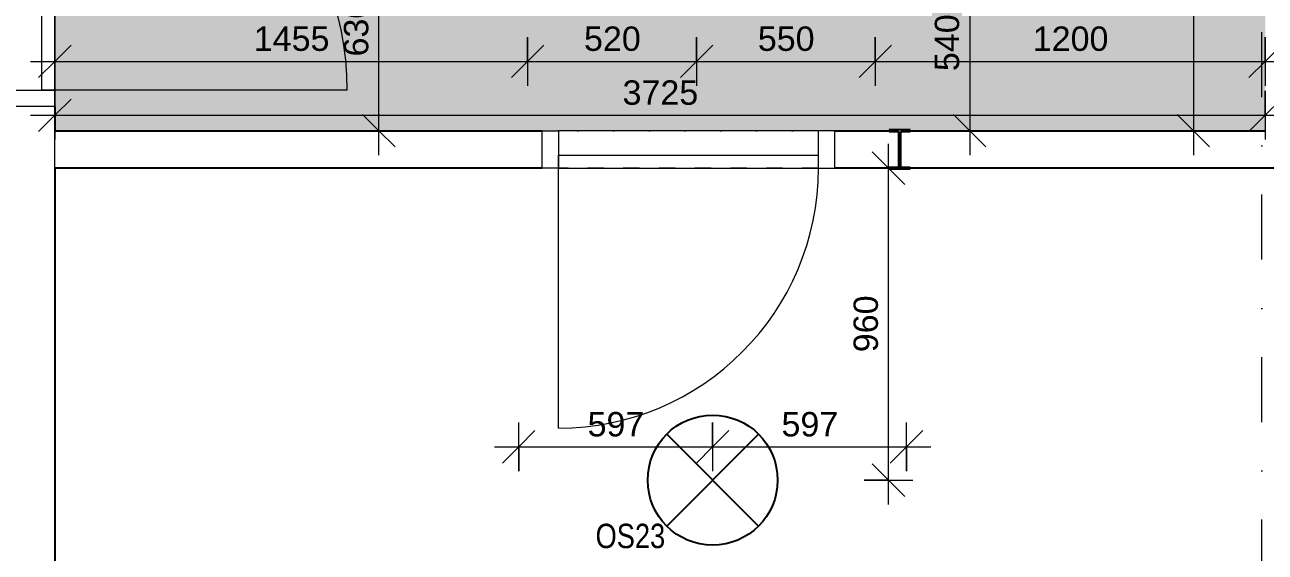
# Model space of a CAD drawing. Header units: millimetres. Extents: x -48393 to -1543, y -7799 to 13735.
# Drawn here: x -32542 to -28725, y -3599 to -1976 of the extents above; entities that cross this region are included whole.
import ezdxf

# ---------------------------------------------------------------- set-up
doc = ezdxf.new("R2010")
doc.units = ezdxf.units.MM
doc.linetypes.add('HA_DashDot_10mm-S3mm', pattern=[500, 200, -150, 0, -150])
doc.linetypes.add('HA_DashDot_2_2mm-S0_6mm', pattern=[110, 50, -30, 0, -30])
for name, color, linetype, lineweight in [('A-____-____-DIMS', 9, 'Continuous', 5), ('A-____-____-DIMS-50', 9, 'Continuous', 5), ('A-CLNG-____-PATT', 9, 'Continuous', 9), ('A-DOOR-____-MCUT', 9, 'HA_DashDot_2_2mm-S0_6mm', 9), ('A-DOOR-____-OTLN', 9, 'Continuous', 9), ('A-DOOR-FRAM-OTLN', 9, 'Continuous', 9), ('A-WALL-____-MCUT', 9, 'Continuous', 9), ('E-LITE-EQPM-IDEN', 9, 'Continuous', 9), ('E-LITE-EQPM-OTLN', 9, 'Continuous', 9), ('I-WALL-____-MCUT', 9, 'Continuous', 25), ('S-COLS-____-MCUT', 9, 'Continuous', 25), ('S-COLS-____-OTLN', 9, 'Continuous', 9), ('S-GRID-____-OTLN', 9, 'Continuous', 5)]:
    doc.layers.add(name, color=color, linetype=linetype, lineweight=lineweight)
doc.styles.add('Arial_1', font='arial.ttf', dxfattribs={"height": 75})
doc.styles.add('Arial_2', font='arial.ttf', dxfattribs={"width": 0.8, "height": 75})
doc.dimstyles.new('Inner_Dimensions', dxfattribs={"dimscale": 304.8, "dimtxt": 76.519455, "dimasz": 0.328084, "dimexe": 0.246063, "dimexo": 0.0625, "dimgap": 0.032808, "dimtad": 1, "dimdec": 0, "dimzin": 0, "dimdsep": 46, "dimtxsty": 'Arial_1', "dimblk1": 'OBLIQUE', "dimblk2": 'OBLIQUE', "dimsah": 1, "dimcen": 0.09, "dimdle": 0.246063, "dimazin": 0, "dimtfac": 1, "dimtdec": 4, "dimtix": 1, "dimtmove": 0, "dimatfit": 3, "dimfxl": 0.246063, "dimfxlon": 1, "dimtvp": 1, "dimtolj": 1, "dimtzin": 0, "dimlwd": 9, "dimlwe": 9, "dimarcsym": 2})

# ---------------------------------------------------------------- blocks, each defined once
blk = doc.blocks.new('HA_DR_Single_Swing_Solid - In_BJ_900x2100_Vstup-2040224-DPS_3NP-C')
at = {"layer": 'A-DOOR-____-MCUT'}
for p, q in [((-450, 125), (450, 125)), ((-450, -125), (450, -125))]:
    blk.add_line(p, q, dxfattribs=at)
at = {"layer": 'A-DOOR-____-OTLN', "lineweight": 5}
blk.add_line((450, 1025), (450, 125), dxfattribs=at)
at = {"layer": 'A-DOOR-____-OTLN'}
for p, q in [((-500, 125), (500, 125)), ((450, 125), (-450, 125)), ((-450, 125), (-450, 85)), ((450, 125), (450, 85)), ((450, 85), (-450, 85)), ((-500, -125), (500, -125))]:
    blk.add_line(p, q, dxfattribs=at)
at = {"layer": 'A-DOOR-____-OTLN', "lineweight": 5}
blk.add_arc((450, 125), 900, 90, 180, dxfattribs=at)
at = {"layer": 'A-DOOR-FRAM-OTLN'}
for p, q in [((-500, 125), (-500, -125)), ((-450, 125), (-500, 125)), ((-450, 125), (-450, -125)), ((450, -125), (450, 125)), ((450, 125), (500, 125)), ((500, 125), (500, -125)), ((-500, -125), (-450, -125)), ((-450, -125), (450, -125)), ((500, -125), (450, -125))]:
    blk.add_line(p, q, dxfattribs=at)
blk = doc.blocks.new('HA_DR_Single_Swing_Solid - In_BJ_800x2100-2040335-DPS_3NP-C')
at = {"layer": 'A-DOOR-____-MCUT'}
for p, q in [((-400, 57.5), (400, 57.5)), ((-400, -57.5), (400, -57.5))]:
    blk.add_line(p, q, dxfattribs=at)
at = {"layer": 'A-DOOR-____-OTLN', "lineweight": 5}
blk.add_line((400, 857.5), (400, 57.5), dxfattribs=at)
at = {"layer": 'A-DOOR-____-OTLN'}
for p, q in [((400, 57.5), (-400, 57.5)), ((-400, 57.5), (-400, 17.5)), ((400, 57.5), (400, 17.5)), ((400, 17.5), (-400, 17.5))]:
    blk.add_line(p, q, dxfattribs=at)
at = {"layer": 'A-DOOR-____-OTLN', "lineweight": 5}
blk.add_arc((400, 57.5), 800, 90, 180, dxfattribs=at)
at = {"layer": 'A-DOOR-FRAM-OTLN'}
for p, q in [((-450, 57.5), (-450, -57.5)), ((-400, 57.5), (-450, 57.5)), ((-400, 57.5), (-400, -57.5)), ((400, -57.5), (400, 57.5)), ((400, 57.5), (450, 57.5)), ((450, 57.5), (450, -57.5)), ((-450, -57.5), (-400, -57.5)), ((-400, -57.5), (400, -57.5)), ((450, -57.5), (400, -57.5))]:
    blk.add_line(p, q, dxfattribs=at)
blk = doc.blocks.new('HA_LF_GenericSymbol - OS23_pokoje-1614891-DPS_3NP-C')
at = {"layer": 'E-LITE-EQPM-OTLN', "color": 11, "lineweight": 25}
for p, q in [((141.4, 141.4), (-141.4, -141.4)), ((-141.4, 141.4), (141.4, -141.4))]:
    blk.add_line(p, q, dxfattribs=at)
blk.add_circle((0, 0), 200, dxfattribs=at)
blk = doc.blocks.new('HA_sCO_I_Parallel - IPE 120-1841666-DPS_3NP-C')
at = {"layer": 'S-COLS-____-MCUT'}
for p, q in [((32, 60), (-32, 60)), ((-32, 60), (-32, 55.6)), ((-32, 55.6), (-3.15, 55.6)), ((-3.15, 55.6), (-3.15, -55.6)), ((3.15, 55.6), (32, 55.6)), ((3.15, -55.6), (3.15, 55.6)), ((32, 55.6), (32, 60)), ((-32, -55.6), (-32, -60)), ((-3.15, -55.6), (-32, -55.6)), ((-32, -60), (32, -60)), ((32, -55.6), (3.15, -55.6)), ((32, -60), (32, -55.6))]:
    blk.add_line(p, q, dxfattribs=at)
blk = doc.blocks.new('DIMBLOCK26-DPS_3NP-C')
at = {"layer": 'A-____-____-DIMS-50', "lineweight": 9, "transparency": 16777216}
for p, q in [((-29634.4, -1761.8), (-29684.4, -1711.8)), ((-29709.4, -1761.8), (-29559.4, -1761.8)), ((-29634.4, -1761.8), (-29709.4, -1761.8)), ((-29634.4, -1761.8), (-29634.4, -2376.8)), ((-29634.4, -1761.8), (-29584.4, -1811.8)), ((-29634.4, -2301.8), (-29684.4, -2251.8)), ((-29559.4, -2301.8), (-29709.4, -2301.8)), ((-29634.4, -2301.8), (-29584.4, -2351.8)), ((-29634.4, -2301.8), (-29559.4, -2301.8))]:
    blk.add_line(p, q, dxfattribs=at)
at = {"layer": 'A-____-____-DIMS-50', "color": 0, "lineweight": 9, "transparency": 16777216, "insert": (-29741.8, -2118.3), "char_height": 75, "width": 207.662, "attachment_point": 1, "rotation": 90, "line_spacing_factor": 0.941778, "style": 'Arial_1'}
blk.add_mtext('540', dxfattribs=at)
blk = doc.blocks.new('_Oblique')
at = {"color": 0, "linetype": 'ByBlock', "lineweight": -2}
blk.add_line((-0.5, -0.5), (0.5, 0.5), dxfattribs=at)
blk = doc.blocks.new('DIMBLOCK62-DPS_3NP-C')
at = {"layer": 'A-____-____-DIMS-50', "lineweight": 9, "transparency": 16777216}
for p, q in [((-31022.2, -3349.6), (-31022.2, -3199.6)), ((-30425.4, -3199.6), (-30425.4, -3349.6)), ((-30425.4, -3274.6), (-30425.4, -3199.6)), ((-31022.2, -3274.6), (-30972.2, -3224.6)), ((-30425.4, -3274.6), (-30375.4, -3224.6)), ((-31097.2, -3274.6), (-30425.4, -3274.6)), ((-31022.2, -3274.6), (-31072.2, -3324.6)), ((-31022.2, -3274.6), (-31022.2, -3349.6)), ((-30425.4, -3274.6), (-30475.4, -3324.6))]:
    blk.add_line(p, q, dxfattribs=at)
at = {"layer": 'A-____-____-DIMS-50', "color": 0, "lineweight": 9, "transparency": 16777216, "insert": (-30810.4, -3167.3), "char_height": 75, "width": 207.662, "attachment_point": 1, "line_spacing_factor": 0.941778, "style": 'Arial_1'}
blk.add_mtext('597', dxfattribs=at)
blk = doc.blocks.new('DIMBLOCK63-DPS_3NP-C')
at = {"layer": 'A-____-____-DIMS-50', "lineweight": 9, "transparency": 16777216}
for p, q in [((-30425.4, -3199.6), (-30425.4, -3349.6)), ((-30425.4, -3274.6), (-30425.4, -3199.6)), ((-29828.6, -3349.6), (-29828.6, -3199.6)), ((-30425.4, -3274.6), (-30375.4, -3224.6)), ((-29828.6, -3274.6), (-29778.6, -3224.6)), ((-30425.4, -3274.6), (-30475.4, -3324.6)), ((-30425.4, -3274.6), (-29753.6, -3274.6)), ((-29828.6, -3274.6), (-29878.6, -3324.6)), ((-29828.6, -3274.6), (-29828.6, -3349.6))]:
    blk.add_line(p, q, dxfattribs=at)
at = {"layer": 'A-____-____-DIMS-50', "color": 0, "lineweight": 9, "transparency": 16777216, "insert": (-30213.6, -3167.3), "char_height": 75, "width": 207.662, "attachment_point": 1, "line_spacing_factor": 0.941778, "style": 'Arial_1'}
blk.add_mtext('597', dxfattribs=at)
blk = doc.blocks.new('DIMBLOCK64-DPS_3NP-C')
at = {"layer": 'A-____-____-DIMS-50', "lineweight": 9, "transparency": 16777216}
for p, q in [((-29884.4, -2416.8), (-29934.4, -2366.8)), ((-29884.4, -3451.8), (-29884.4, -2341.8)), ((-29959.4, -2416.8), (-29809.4, -2416.8)), ((-29884.4, -2416.8), (-29959.4, -2416.8)), ((-29884.4, -2416.8), (-29834.4, -2466.8)), ((-29884.4, -3376.8), (-29934.4, -3326.8)), ((-29959.4, -3376.8), (-29809.4, -3376.8)), ((-29884.4, -3376.8), (-29959.4, -3376.8)), ((-29884.4, -3376.8), (-29834.4, -3426.8))]:
    blk.add_line(p, q, dxfattribs=at)
at = {"layer": 'A-____-____-DIMS-50', "color": 0, "lineweight": 9, "transparency": 16777216, "insert": (-29991.8, -2983.3), "char_height": 75, "width": 207.662, "attachment_point": 1, "rotation": 90, "line_spacing_factor": 0.941778, "style": 'Arial_1'}
blk.add_mtext('960', dxfattribs=at)
blk = doc.blocks.new('DIMBLOCK77-DPS_3NP-C')
at = {"layer": 'A-____-____-DIMS-50', "lineweight": 9, "transparency": 16777216}
for p, q in [((-32449.9, -2013.4), (-32449.9, -2163.4)), ((-32449.9, -2088.4), (-32449.9, -2013.4)), ((-30994.9, -2013.4), (-30994.9, -2163.4)), ((-30994.9, -2088.4), (-30994.9, -2013.4)), ((-32449.9, -2088.4), (-32399.9, -2038.4)), ((-30994.9, -2088.4), (-30944.9, -2038.4)), ((-32524.9, -2088.4), (-30994.9, -2088.4)), ((-32449.9, -2088.4), (-32499.9, -2138.4)), ((-30994.9, -2088.4), (-31044.9, -2138.4))]:
    blk.add_line(p, q, dxfattribs=at)
at = {"layer": 'A-____-____-DIMS-50', "color": 0, "lineweight": 9, "transparency": 16777216, "insert": (-31837.8, -1981), "char_height": 75, "width": 276.883, "attachment_point": 1, "line_spacing_factor": 0.941778, "style": 'Arial_1'}
blk.add_mtext('1455', dxfattribs=at)
blk = doc.blocks.new('DIMBLOCK78-DPS_3NP-C')
at = {"layer": 'A-____-____-DIMS-50', "lineweight": 9, "transparency": 16777216}
for p, q in [((-30994.9, -2013.4), (-30994.9, -2163.4)), ((-30994.9, -2088.4), (-30994.9, -2013.4)), ((-30474.9, -2013.4), (-30474.9, -2163.4)), ((-30474.9, -2088.4), (-30474.9, -2013.4)), ((-30994.9, -2088.4), (-30944.9, -2038.4)), ((-30474.9, -2088.4), (-30424.9, -2038.4)), ((-30994.9, -2088.4), (-31044.9, -2138.4)), ((-30994.9, -2088.4), (-30474.9, -2088.4)), ((-30474.9, -2088.4), (-30524.9, -2138.4))]:
    blk.add_line(p, q, dxfattribs=at)
at = {"layer": 'A-____-____-DIMS-50', "color": 0, "lineweight": 9, "transparency": 16777216, "insert": (-30821.4, -1981), "char_height": 75, "width": 207.662, "attachment_point": 1, "line_spacing_factor": 0.941778, "style": 'Arial_1'}
blk.add_mtext('520', dxfattribs=at)
blk = doc.blocks.new('DIMBLOCK79-DPS_3NP-C')
at = {"layer": 'A-____-____-DIMS-50', "lineweight": 9, "transparency": 16777216}
for p, q in [((-30474.9, -2013.4), (-30474.9, -2163.4)), ((-30474.9, -2088.4), (-30474.9, -2013.4)), ((-29925, -2013.4), (-29925, -2163.4)), ((-29925, -2088.4), (-29925, -2013.4)), ((-30474.9, -2088.4), (-30424.9, -2038.4)), ((-29925, -2088.4), (-29875, -2038.4)), ((-30474.9, -2088.4), (-30524.9, -2138.4)), ((-30474.9, -2088.4), (-29925, -2088.4)), ((-29925, -2088.4), (-29975, -2138.4))]:
    blk.add_line(p, q, dxfattribs=at)
at = {"layer": 'A-____-____-DIMS-50', "color": 0, "lineweight": 9, "transparency": 16777216, "insert": (-30286.5, -1981), "char_height": 75, "width": 207.662, "attachment_point": 1, "line_spacing_factor": 0.941778, "style": 'Arial_1'}
blk.add_mtext('550', dxfattribs=at)
blk = doc.blocks.new('DIMBLOCK80-DPS_3NP-C')
at = {"layer": 'A-____-____-DIMS-50', "lineweight": 9, "transparency": 16777216}
for p, q in [((-29925, -2013.4), (-29925, -2163.4)), ((-29925, -2088.4), (-29925, -2013.4)), ((-28724.9, -2013.4), (-28724.9, -2163.4)), ((-28724.9, -2088.4), (-28724.9, -2013.4)), ((-29925, -2088.4), (-29875, -2038.4)), ((-28724.9, -2088.4), (-28674.9, -2038.4)), ((-29925, -2088.4), (-29975, -2138.4)), ((-29925, -2088.4), (-28649.9, -2088.4)), ((-28724.9, -2088.4), (-28774.9, -2138.4))]:
    blk.add_line(p, q, dxfattribs=at)
at = {"layer": 'A-____-____-DIMS-50', "color": 0, "lineweight": 9, "transparency": 16777216, "insert": (-29440.3, -1981), "char_height": 75, "width": 276.883, "attachment_point": 1, "line_spacing_factor": 0.941778, "style": 'Arial_1'}
blk.add_mtext('1200', dxfattribs=at)
blk = doc.blocks.new('DIMBLOCK83-DPS_3NP-C')
at = {"layer": 'A-____-____-DIMS-50', "lineweight": 9, "transparency": 16777216}
for p, q in [((-31452.9, -1671.8), (-31502.9, -1621.8)), ((-31377.9, -1671.8), (-31527.9, -1671.8)), ((-31452.9, -2376.8), (-31452.9, -1671.8)), ((-31452.9, -1671.8), (-31402.9, -1721.8)), ((-31452.9, -1671.8), (-31377.9, -1671.8)), ((-31452.9, -2301.8), (-31502.9, -2251.8)), ((-31527.9, -2301.8), (-31377.9, -2301.8)), ((-31452.9, -2301.8), (-31527.9, -2301.8)), ((-31452.9, -2301.8), (-31402.9, -2351.8))]:
    blk.add_line(p, q, dxfattribs=at)
at = {"layer": 'A-____-____-DIMS-50', "color": 0, "lineweight": 9, "transparency": 16777216, "insert": (-31560.3, -2073.3), "char_height": 75, "width": 207.662, "attachment_point": 1, "rotation": 90, "line_spacing_factor": 0.941778, "style": 'Arial_1'}
blk.add_mtext('630', dxfattribs=at)
blk = doc.blocks.new('DIMBLOCK144-DPS_3NP-C')
at = {"layer": 'A-____-____-DIMS-50', "lineweight": 9, "transparency": 16777216}
for p, q in [((-32449.9, -2179.2), (-32449.9, -2329.2)), ((-32449.9, -2254.2), (-32449.9, -2179.2)), ((-32449.9, -2254.2), (-32399.9, -2204.2)), ((-28724.9, -2179.2), (-28724.9, -2329.2)), ((-28724.9, -2254.2), (-28724.9, -2179.2)), ((-28724.9, -2254.2), (-28674.9, -2204.2)), ((-32524.9, -2254.2), (-28649.9, -2254.2)), ((-32449.9, -2254.2), (-32499.9, -2304.2)), ((-28724.9, -2254.2), (-28774.9, -2304.2))]:
    blk.add_line(p, q, dxfattribs=at)
at = {"layer": 'A-____-____-DIMS-50', "color": 0, "lineweight": 9, "transparency": 16777216, "insert": (-30702.8, -2146.8), "char_height": 75, "width": 276.883, "attachment_point": 1, "line_spacing_factor": 0.941778, "style": 'Arial_1'}
blk.add_mtext('3725', dxfattribs=at)
blk = doc.blocks.new('DIMBLOCK146-DPS_3NP-C')
at = {"layer": 'A-____-____-DIMS-50', "lineweight": 9, "transparency": 16777216}
for p, q in [((-28945.8, -1226.8), (-28995.8, -1176.8)), ((-29020.8, -1226.8), (-28870.8, -1226.8)), ((-28945.8, -1226.8), (-29020.8, -1226.8)), ((-28945.8, -1226.8), (-28945.8, -2376.8)), ((-28945.8, -1226.8), (-28895.8, -1276.8)), ((-28945.8, -2301.8), (-28995.8, -2251.8)), ((-28870.8, -2301.8), (-29020.8, -2301.8)), ((-28945.8, -2301.8), (-28895.8, -2351.8)), ((-28945.8, -2301.8), (-28870.8, -2301.8))]:
    blk.add_line(p, q, dxfattribs=at)
at = {"layer": 'A-____-____-DIMS-50', "color": 0, "lineweight": 9, "transparency": 16777216, "insert": (-29053.2, -1879.7), "char_height": 75, "width": 276.883, "attachment_point": 1, "rotation": 90, "line_spacing_factor": 0.941778, "style": 'Arial_1'}
blk.add_mtext('1075', dxfattribs=at)

msp = doc.modelspace()

# ---------------------------------------------------------------- hatches: boundary and pattern name
at = {"layer": 'A-CLNG-____-PATT', "lineweight": 5}
h = msp.add_hatch(color=256, dxfattribs=at)
h.paths.add_polyline_path([(-28805.2, -2301.8), (-28724.9, -2301.8), (-28724.9, -1176.8), (-28859.9, -1176.8), (-28859.9, -591.8), (-29759.9, -591.8), (-29759.9, -1226.8), (-29867.9, -1226.8), (-29867.9, -1229.3), (-29931.9, -1229.3), (-29931.9, -1226.8), (-30554.9, -1226.8), (-30554.9, -1246.8), (-31479.9, -1246.8), (-31479.9, -1226.8), (-32449.9, -1226.8), (-32449.9, -2301.8), (-29881.9, -2301.8), (-29881.9, -2299.3), (-29817.9, -2299.3), (-29817.9, -2301.8), (-29621.5, -2301.8)])
h.paths.add_polyline_path([(-29925, -1796.8), (-29934, -1795.6), (-29942.5, -1792.1), (-29949.7, -1786.5), (-29955.3, -1779.3), (-29958.8, -1770.9), (-29960, -1761.8), (-29958.8, -1752.7), (-29955.3, -1744.3), (-29949.7, -1737), (-29942.5, -1731.5), (-29934, -1728), (-29925, -1726.8), (-29915.9, -1728), (-29907.5, -1731.5), (-29900.2, -1737), (-29894.7, -1744.3), (-29891.2, -1752.7), (-29890, -1761.8), (-29891.2, -1770.9), (-29894.7, -1779.3), (-29900.2, -1786.5), (-29907.5, -1792.1), (-29915.9, -1795.6)])

# ---------------------------------------------------------------- linework, layer by layer
at = {"layer": 'A-WALL-____-MCUT'}
msp.add_line((-32449.9, -2416.8), (-32449.9, -2301.8), dxfattribs=at)
at = {"layer": 'I-WALL-____-MCUT'}
for p, q in [((-32449.9, -2226.8), (-32449.9, -2301.8)), ((-32449.9, -2301.8), (-30949.9, -2301.8)), ((-30049.9, -2301.8), (-29881.9, -2301.8)), ((-29817.9, -2301.8), (-28724.9, -2301.8)), ((-30949.9, -2416.8), (-32449.9, -2416.8)), ((-32449.9, -2416.8), (-32449.9, -5284.3)), ((-29881.9, -2416.8), (-30049.9, -2416.8)), ((-28164.9, -2416.8), (-29817.9, -2416.8))]:
    msp.add_line(p, q, dxfattribs=at)
at = {"layer": 'S-GRID-____-OTLN', "linetype": 'HA_DashDot_10mm-S3mm', "lineweight": 9}
msp.add_line((-28734.9, -6198.9), (-28734.9, 12134.7), dxfattribs=at)

# ---------------------------------------------------------------- block references
at = {"layer": 'A-DOOR-____-OTLN'}
for name, p, rotation in [('HA_DR_Single_Swing_Solid - In_BJ_900x2100_Vstup-2040224-DPS_3NP-C', (-32574.9, -1726.8), 269.9999999999997), ('HA_DR_Single_Swing_Solid - In_BJ_800x2100-2040335-DPS_3NP-C', (-30499.9, -2359.3), 180)]:
    msp.add_blockref(name, p, dxfattribs=dict(at, rotation=rotation))
at = {"layer": 'E-LITE-EQPM-OTLN', "color": 11, "lineweight": 25}
msp.add_blockref('HA_LF_GenericSymbol - OS23_pokoje-1614891-DPS_3NP-C', (-30425.4, -3376.8), dxfattribs=at)
at = {"layer": 'S-COLS-____-OTLN', "rotation": 180}
msp.add_blockref('HA_sCO_I_Parallel - IPE 120-1841666-DPS_3NP-C', (-29849.9, -2359.3), dxfattribs=at)

# ---------------------------------------------------------------- texts
at = {"layer": 'E-LITE-EQPM-IDEN', "lineweight": 5, "insert": (-30785.8, -3511.1), "char_height": 75, "width": 262.953, "attachment_point": 1, "style": 'Arial_2'}
msp.add_mtext('OS23', dxfattribs=at)

# ---------------------------------------------------------------- dimensions: what is measured, and where the dimension line sits
at = {"layer": 'A-____-____-DIMS', "lineweight": 9}
for base, p1, p2, override, picture, middle in [((-28945.8, -2301.8), (-29020.8, -1226.8), (-28870.8, -2301.8), {"dimpost": '<>', "dimfxl": 1085.414667}, 'DIMBLOCK146-DPS_3NP-C', (-28994.1, -1764.3)), ((-31452.9, -1671.8), (-31527.9, -2301.8), (-31377.9, -1671.8), {"dimpost": '<>', "dimfxl": 647.610994}, 'DIMBLOCK83-DPS_3NP-C', (-31501.3, -1986.8)), ((-29634.4, -2301.8), (-29709.4, -1761.8), (-29559.4, -2301.8), {"dimpost": '<>', "dimfxl": 560.446251}, 'DIMBLOCK26-DPS_3NP-C', (-29682.7, -2031.8)), ((-29884.4, -2416.8), (-29959.4, -3376.8), (-29959.4, -2416.8), {"dimpost": '<>', "dimfxl": 960}, 'DIMBLOCK64-DPS_3NP-C', (-29932.7, -2896.8))]:
    dim = msp.add_linear_dim(base=base, p1=p1, p2=p2, angle=90, dimstyle='Inner_Dimensions', override=override, dxfattribs=at)
    dim.commit()
    dim.dimension.update_dxf_attribs({"geometry": picture, "text_midpoint": middle})
for base, p1, p2, override, picture, middle in [((-30994.9, -2088.4), (-32449.9, -2013.4), (-30994.9, -2013.4), {"dimpost": '<>', "dimfxl": 1455}, 'DIMBLOCK77-DPS_3NP-C', (-31722.4, -2040.1)), ((-30474.9, -2088.4), (-30994.9, -2013.4), (-30474.9, -2013.4), {"dimpost": '<>', "dimfxl": 520}, 'DIMBLOCK78-DPS_3NP-C', (-30734.9, -2040.1)), ((-29925, -2088.4), (-30474.9, -2013.4), (-29925, -2013.4), {"dimpost": '<>', "dimfxl": 549.914262}, 'DIMBLOCK79-DPS_3NP-C', (-30199.9, -2040.1)), ((-28724.9, -2088.4), (-29925, -2013.4), (-28724.9, -2013.4), {"dimpost": '<>', "dimfxl": 1200.085738}, 'DIMBLOCK80-DPS_3NP-C', (-29324.9, -2040.1)), ((-28724.9, -2254.2), (-32449.9, -2179.2), (-28724.9, -2179.2), {"dimpost": '<>', "dimfxl": 3725}, 'DIMBLOCK144-DPS_3NP-C', (-30587.4, -2205.9)), ((-30425.4, -3274.6), (-31022.2, -3349.6), (-30425.4, -3199.6), {"dimpost": '<>', "dimfxl": 615.364728}, 'DIMBLOCK62-DPS_3NP-C', (-30723.8, -3226.4)), ((-29828.6, -3274.6), (-30425.4, -3199.6), (-29828.6, -3349.6), {"dimpost": '<>', "dimfxl": 615.364728}, 'DIMBLOCK63-DPS_3NP-C', (-30127, -3226.4))]:
    dim = msp.add_linear_dim(base=base, p1=p1, p2=p2, dimstyle='Inner_Dimensions', override=override, dxfattribs=at)
    dim.commit()
    dim.dimension.update_dxf_attribs({"geometry": picture, "text_midpoint": middle})

doc.saveas('drawing.dxf')
